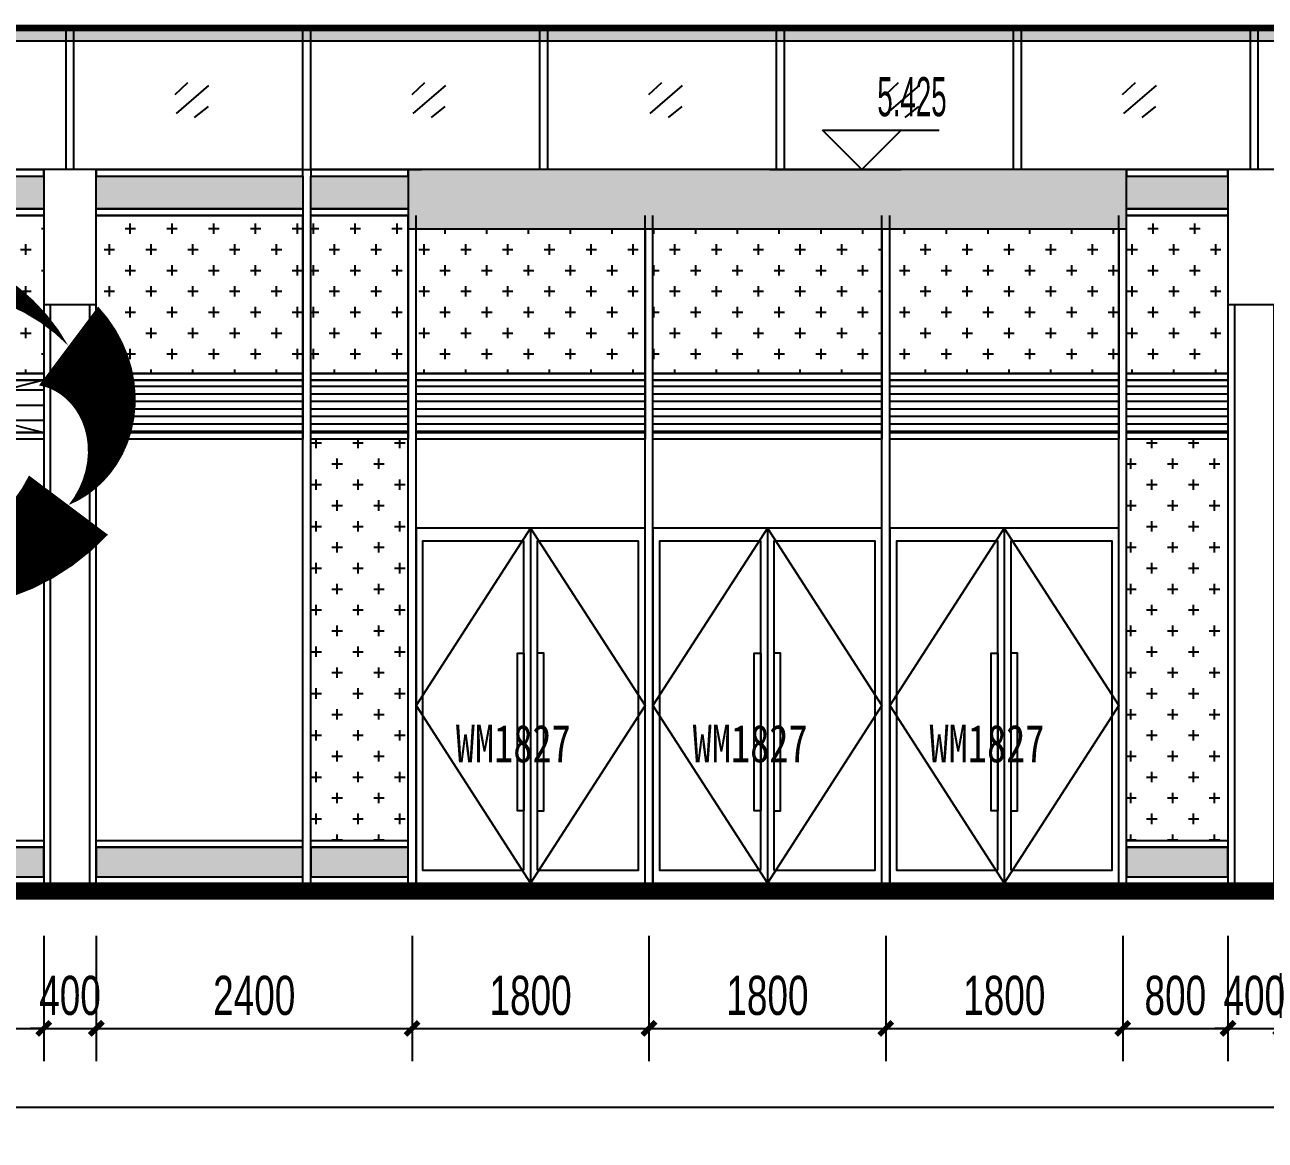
# Model space of a CAD drawing. Extents: x -483182 to 812890, y -390528 to -214858.
# Drawn here: x -273320 to -263893, y -323435 to -314957 of the extents above; entities that cross this region are included whole.
import ezdxf

# ---------------------------------------------------------------- set-up
doc = ezdxf.new("R2010")
doc.units = 0
doc.header["$LTSCALE"] = 1000
doc.header["$MEASUREMENT"] = 0
for name, color, linetype in [('01-标注_尺寸', 124, 'Continuous'), ('01-标注_标高', 200, 'Continuous'), ('02-TEXT_标注', 130, 'Continuous'), ('05-填充_156', 156, 'Continuous'), ('05-填充_168', 168, 'Continuous'), ('05-填充_18', 18, 'Continuous'), ('A-C_窗', 140, 'Continuous'), ('A-C_门', 150, 'Continuous'), ('A-E_栏杆', 232, 'Continuous'), ('D-铝板', 181, 'Continuous'), ('E-立面轮廓', 241, 'Continuous'), ('外墙百叶', 162, 'Continuous')]:
    doc.layers.add(name, color=color, linetype=linetype)
doc.layers.add('04-不打印_辅助线', color=165, linetype='Continuous', plot=False)
doc.layers.add('DIM_MODI', color=6, linetype='Continuous', plot=False)
doc.styles.add('_TCH_AXIS', font='STXIHEI_0.TTF', dxfattribs={"width": 0.75})
doc.styles.add('_TCH_DIM', font='ros.shx', dxfattribs={"width": 0.75, "bigfont": 'jd.shx'})
doc.styles.add('_TCH_DIM_T3', font='ros.shx', dxfattribs={"width": 0.705882, "bigfont": 'jd.shx'})
doc.dimstyles.new('_TCH_ARCH&&100', dxfattribs={"dimtxt": 297.5, "dimasz": 100, "dimexe": 250, "dimexo": 300, "dimgap": 100, "dimtad": 1, "dimdec": 0, "dimzin": 0, "dimdsep": 46, "dimtxsty": '_TCH_DIM_T3', "dimblk": 'ARCHTICK', "dimcen": 0.09, "dimclrt": 7, "dimazin": 2, "dimtfac": 1, "dimtdec": 0, "dimtix": 1, "dimtmove": 2, "dimatfit": 3, "dimfxl": 0, "dimtolj": 1, "dimtzin": 0, "dimarcsym": 0})
pattern_1 = [(0, (-31417, 313254.43), (158.75, 158.75), [79.375, -238.125]), (90, (-31377.32, 313214.74), (-158.75, 158.75), [79.375, -238.125])]
pattern_2 = [(0, (-31247, 313254.43), (158.75, 158.75), [79.375, -238.125]), (90, (-31207.32, 313214.74), (-158.75, 158.75), [79.375, -238.125])]
pattern_3 = [(0, (1256, 50), (0, 57.15), [])]

# ---------------------------------------------------------------- blocks, each defined once
blk = doc.blocks.new('wm1827')
for points in [[(-1735, 0), (5, 0), (5, 2700), (-1735, 2700)], [(-915, 100), (-915, 2600), (-1685, 2600), (-1685, 100)], [(-815, 100), (-45, 100), (-45, 2600), (-815, 2600)], [(-915, 550), (-965, 550), (-965, 1750), (-915, 1750)], [(-815, 550), (-765, 550), (-765, 1750), (-815, 1750)]]:
    blk.add_lwpolyline(points, close=True)
for points in [[(-865, 2700), (-1735, 1350), (-865, 0)], [(-865, 2700), (-865, 0)], [(-865, 2700), (5, 1350), (-865, 0)]]:
    blk.add_lwpolyline(points)
at = {"layer": '04-不打印_辅助线', "style": '_TCH_AXIS', "width": 0.75}
blk.add_text('WM1827', height=285.43, dxfattribs=at).set_placement((-1433.2, 919.6))
blk = doc.blocks.new('*U453')
for p, q in [((-200, 4400), (-200, 0)), ((-150, 4400), (-150, 0)), ((150, 0), (150, 4400)), ((200, 0), (200, 4400))]:
    blk.add_line(p, q)
blk.add_lwpolyline([(-200, 4400), (200, 4400), (200, 5425), (-200, 5425)], close=True)
blk = doc.blocks.new('*U139')
at = {"layer": '05-填充_168'}
h = blk.add_hatch(color=256, dxfattribs=at)
h.dxf.hatch_style = 1
h.paths.add_polyline_path([(0, 300), (8600, 300), (8600, 50), (0, 50)])
for points in [[(0, 350), (8600, 350)], [(0, 300), (8600, 300)], [(0, 50), (8600, 50)], [(0, 0), (8600, 0)]]:
    blk.add_lwpolyline(points)
for points in [[(0, 300), (8600, 300), (8600, 350), (0, 350)], [(0, 300), (8600, 300), (8600, 50), (0, 50)], [(8600, 0), (0, 0), (0, 50), (8600, 50)]]:
    blk.add_lwpolyline(points, close=True)
blk = doc.blocks.new('*U140')
at = {"layer": '05-填充_168'}
h = blk.add_hatch(color=256, dxfattribs=at)
h.dxf.hatch_style = 1
h.paths.add_polyline_path([(0, 50), (1570, 50), (1570, 275), (0, 275)])
for points in [[(0, 325), (1570, 325)], [(0, 275), (1570, 275)], [(0, 50), (1570, 50)], [(0, 0), (1570, 0)]]:
    blk.add_lwpolyline(points)
blk.add_lwpolyline([(0, 50), (1570, 50), (1570, 275), (0, 275)], close=True)
blk = doc.blocks.new('*U564')
at = {"layer": 'A-C_窗'}
blk.add_blockref('*U140', (-785, -162.5), dxfattribs=at)
blk = doc.blocks.new('*U565')
at = {"layer": 'A-C_窗', "color": 0, "linetype": 'ByBlock', "lineweight": -2, "transparency": 16777216}
for p in [(0, 0), (7030, 0)]:
    blk.add_blockref('*U564', p, dxfattribs=at)
blk = doc.blocks.new('*U377')
at = {"layer": '05-填充_168'}
h = blk.add_hatch(color=256, dxfattribs=at)
h.dxf.hatch_style = 1
h.paths.add_polyline_path([(0, 50), (770, 50), (770, 275), (0, 275)])
for points in [[(0, 325), (770, 325)], [(0, 275), (770, 275)], [(0, 50), (770, 50)], [(0, 0), (770, 0)]]:
    blk.add_lwpolyline(points)
blk.add_lwpolyline([(0, 50), (770, 50), (770, 275), (0, 275)], close=True)
blk = doc.blocks.new('*U469')
at = {"layer": '05-填充_156'}
h = blk.add_hatch(dxfattribs=at)
h.set_pattern_fill('CROSS', color=136, scale=100)
h.set_pattern_definition(pattern_1)
h.paths.add_polyline_path([(0, 1700), (1570, 1700), (1570, 500), (0, 500)])
h = blk.add_hatch(dxfattribs=at)
h.set_pattern_fill('LINE', color=256, scale=60)
h.set_pattern_definition([(0, (1086, 50), (0, 57.15), [])])
h.paths.add_polyline_path([(0, 450), (1570, 450), (1570, 50), (0, 50)])
for points in [[(0, 1700), (1570, 1700), (1570, 500), (0, 500)], [(1570, 450), (0, 450), (0, 500), (1570, 500)], [(1570, 0), (0, 0), (0, 50), (1570, 50)]]:
    blk.add_lwpolyline(points, close=True)
for points in [[(0, 500), (1570, 500)], [(0, 450), (1570, 450)]]:
    blk.add_lwpolyline(points)
at = {"layer": 'A-C_窗'}
blk.add_lwpolyline([(0, 450), (1570, 450), (1570, 50), (0, 50)], close=True, dxfattribs=at)
blk = doc.blocks.new('*U475')
at = {"layer": '05-填充_156'}
h = blk.add_hatch(dxfattribs=at)
h.set_pattern_fill('CROSS', color=136, scale=100)
h.set_pattern_definition([(0, (-32217, 313254.43), (158.75, 158.75), [79.375, -238.125]), (90, (-32177.32, 313214.74), (-158.75, 158.75), [79.375, -238.125])])
h.paths.add_polyline_path([(0, 1700), (770, 1700), (770, 500), (0, 500)])
h = blk.add_hatch(dxfattribs=at)
h.set_pattern_fill('LINE', color=256, scale=60)
h.set_pattern_definition([(0, (286, 50), (0, 57.15), [])])
h.paths.add_polyline_path([(0, 450), (770, 450), (770, 50), (0, 50)])
for points in [[(0, 1700), (770, 1700), (770, 500), (0, 500)], [(770, 450), (0, 450), (0, 500), (770, 500)], [(770, 0), (0, 0), (0, 50), (770, 50)]]:
    blk.add_lwpolyline(points, close=True)
for points in [[(0, 500), (770, 500)], [(0, 450), (770, 450)]]:
    blk.add_lwpolyline(points)
at = {"layer": 'A-C_窗'}
blk.add_lwpolyline([(0, 450), (770, 450), (770, 50), (0, 50)], close=True, dxfattribs=at)
blk = doc.blocks.new('*U143')
at = {"layer": '05-填充_168'}
h = blk.add_hatch(color=256, dxfattribs=at)
h.dxf.hatch_style = 1
h.paths.add_polyline_path([(0, 300), (1570, 300), (1570, 50), (0, 50)])
for points in [[(0, 350), (1570, 350)], [(0, 300), (1570, 300)], [(0, 50), (1570, 50)], [(0, 0), (1570, 0)]]:
    blk.add_lwpolyline(points)
for points in [[(0, 300), (1570, 300), (1570, 350), (0, 350)], [(0, 300), (1570, 300), (1570, 50), (0, 50)], [(1570, 0), (0, 0), (0, 50), (1570, 50)]]:
    blk.add_lwpolyline(points, close=True)
blk = doc.blocks.new('*U378')
at = {"layer": '05-填充_168'}
h = blk.add_hatch(color=256, dxfattribs=at)
h.dxf.hatch_style = 1
h.paths.add_polyline_path([(0, 300), (770, 300), (770, 50), (0, 50)])
for points in [[(0, 350), (770, 350)], [(0, 300), (770, 300)], [(0, 50), (770, 50)], [(0, 0), (770, 0)]]:
    blk.add_lwpolyline(points)
for points in [[(0, 300), (770, 300), (770, 350), (0, 350)], [(0, 300), (770, 300), (770, 50), (0, 50)], [(770, 0), (0, 0), (0, 50), (770, 50)]]:
    blk.add_lwpolyline(points, close=True)
blk = doc.blocks.new('A$C58EF75E217')
at = {"layer": '05-填充_18'}
h = blk.add_hatch(color=256, dxfattribs=at)
h.dxf.hatch_style = 1
h.paths.add_polyline_path([(0, -100), (5460, -100), (5460, 350), (0, 350)])
blk.add_lwpolyline([(0, -100), (5460, -100), (5460, 350), (0, 350)], close=True)
blk = doc.blocks.new('*U592')
at = {"layer": 'A-E_栏杆'}
for p, q in [((-30, -537.5), (-30, 537.5)), ((30, -537.5), (30, 537.5))]:
    blk.add_line(p, q, dxfattribs=at)
blk = doc.blocks.new('*U593')
at = {"layer": 'A-E_栏杆', "color": 0, "linetype": 'ByBlock', "lineweight": -2, "transparency": 16777216}
for p in [(32400, 0), (34200, 0), (36000, 0), (37800, 0), (39600, 0), (41400, 0)]:
    blk.add_blockref('*U592', p, dxfattribs=at)
blk = doc.blocks.new('jtrsytrs')
at = {"layer": 'A-E_栏杆'}
for points in [[(860.9, -415.5), (763.5, -506.8)], [(1020.2, -435.4), (772.9, -648.3)], [(1016.1, -595.8), (911.4, -678.6)]]:
    blk.add_lwpolyline(points, dxfattribs=at)
blk = doc.blocks.new('*U594')
at = {"layer": 'A-C_窗'}
blk.add_blockref('jtrsytrs', (-907.2, 532.6), dxfattribs=at)
blk = doc.blocks.new('*U595')
at = {"layer": 'A-E_栏杆', "color": 0, "linetype": 'ByBlock', "lineweight": -2, "transparency": 16777216}
for p in [(34200, 0), (36000, 0), (37800, 0), (39600, 0), (41400, 0)]:
    blk.add_blockref('*U594', p, dxfattribs=at)
blk = doc.blocks.new('*U380')
at = {"layer": '05-填充_168'}
h = blk.add_hatch(color=256, dxfattribs=at)
h.dxf.hatch_style = 1
h.paths.add_polyline_path([(0, 50), (740, 50), (740, 275), (0, 275)])
for points in [[(0, 325), (740, 325)], [(0, 275), (740, 275)], [(0, 50), (740, 50)], [(0, 0), (740, 0)]]:
    blk.add_lwpolyline(points)
blk.add_lwpolyline([(0, 50), (740, 50), (740, 275), (0, 275)], close=True)
blk = doc.blocks.new('*U476')
at = {"layer": '05-填充_156'}
h = blk.add_hatch(dxfattribs=at)
h.set_pattern_fill('CROSS', color=136, scale=100)
h.set_pattern_definition([(0, (-32247, 313254.43), (158.75, 158.75), [79.375, -238.125]), (90, (-32207.32, 313214.74), (-158.75, 158.75), [79.375, -238.125])])
h.paths.add_polyline_path([(0, 1700), (740, 1700), (740, 500), (0, 500)])
h = blk.add_hatch(dxfattribs=at)
h.set_pattern_fill('LINE', color=256, scale=60)
h.set_pattern_definition([(0, (256, 50), (0, 57.15), [])])
h.paths.add_polyline_path([(0, 450), (740, 450), (740, 50), (0, 50)])
for points in [[(0, 1700), (740, 1700), (740, 500), (0, 500)], [(740, 450), (0, 450), (0, 500), (740, 500)], [(740, 0), (0, 0), (0, 50), (740, 50)]]:
    blk.add_lwpolyline(points, close=True)
for points in [[(0, 500), (740, 500)], [(0, 450), (740, 450)]]:
    blk.add_lwpolyline(points)
at = {"layer": 'A-C_窗'}
blk.add_lwpolyline([(0, 450), (740, 450), (740, 50), (0, 50)], close=True, dxfattribs=at)
blk = doc.blocks.new('*U379')
at = {"layer": '05-填充_168'}
h = blk.add_hatch(color=256, dxfattribs=at)
h.dxf.hatch_style = 1
h.paths.add_polyline_path([(0, 300), (740, 300), (740, 50), (0, 50)])
for points in [[(0, 350), (740, 350)], [(0, 300), (740, 300)], [(0, 50), (740, 50)], [(0, 0), (740, 0)]]:
    blk.add_lwpolyline(points)
for points in [[(0, 300), (740, 300), (740, 350), (0, 350)], [(0, 300), (740, 300), (740, 50), (0, 50)], [(740, 0), (0, 0), (0, 50), (740, 50)]]:
    blk.add_lwpolyline(points, close=True)
blk = doc.blocks.new('haetre6')
at = {"layer": '05-填充_156'}
h = blk.add_hatch(dxfattribs=at)
h.set_pattern_fill('CROSS', color=136, scale=100)
h.set_pattern_definition(pattern_2)
h.paths.add_polyline_path([(0, 1600), (1740, 1600), (1740, 500), (0, 500)])
h = blk.add_hatch(dxfattribs=at)
h.set_pattern_fill('LINE', color=256, scale=60)
h.set_pattern_definition(pattern_3)
h.paths.add_polyline_path([(0, 450), (1740, 450), (1740, 50), (0, 50)])
for points in [[(0, 1600), (1740, 1600), (1740, 500), (0, 500)], [(1740, 450), (0, 450), (0, 500), (1740, 500)], [(1740, 0), (0, 0), (0, 50), (1740, 50)]]:
    blk.add_lwpolyline(points, close=True)
for points in [[(0, 500), (1740, 500)], [(0, 450), (1740, 450)]]:
    blk.add_lwpolyline(points)
at = {"layer": 'A-C_窗'}
blk.add_lwpolyline([(0, 450), (1740, 450), (1740, 50), (0, 50)], close=True, dxfattribs=at)
blk = doc.blocks.new('haetre5')
at = {"layer": '05-填充_156'}
h = blk.add_hatch(dxfattribs=at)
h.set_pattern_fill('CROSS', color=136, scale=100)
h.set_pattern_definition(pattern_2)
h.paths.add_polyline_path([(0, 1600), (1740, 1600), (1740, 500), (0, 500)])
h = blk.add_hatch(dxfattribs=at)
h.set_pattern_fill('LINE', color=256, scale=60)
h.set_pattern_definition(pattern_3)
h.paths.add_polyline_path([(0, 450), (1740, 450), (1740, 50), (0, 50)])
for points in [[(0, 1600), (1740, 1600), (1740, 500), (0, 500)], [(1740, 450), (0, 450), (0, 500), (1740, 500)], [(1740, 0), (0, 0), (0, 50), (1740, 50)]]:
    blk.add_lwpolyline(points, close=True)
for points in [[(0, 500), (1740, 500)], [(0, 450), (1740, 450)]]:
    blk.add_lwpolyline(points)
at = {"layer": 'A-C_窗'}
blk.add_lwpolyline([(0, 450), (1740, 450), (1740, 50), (0, 50)], close=True, dxfattribs=at)
blk = doc.blocks.new('haetre4')
at = {"layer": '05-填充_156'}
h = blk.add_hatch(dxfattribs=at)
h.set_pattern_fill('CROSS', color=136, scale=100)
h.set_pattern_definition(pattern_2)
h.paths.add_polyline_path([(0, 1600), (1740, 1600), (1740, 500), (0, 500)])
h = blk.add_hatch(dxfattribs=at)
h.set_pattern_fill('LINE', color=256, scale=60)
h.set_pattern_definition(pattern_3)
h.paths.add_polyline_path([(0, 450), (1740, 450), (1740, 50), (0, 50)])
for points in [[(0, 1600), (1740, 1600), (1740, 500), (0, 500)], [(1740, 450), (0, 450), (0, 500), (1740, 500)], [(1740, 0), (0, 0), (0, 50), (1740, 50)]]:
    blk.add_lwpolyline(points, close=True)
for points in [[(0, 500), (1740, 500)], [(0, 450), (1740, 450)]]:
    blk.add_lwpolyline(points)
at = {"layer": 'A-C_窗'}
blk.add_lwpolyline([(0, 450), (1740, 450), (1740, 50), (0, 50)], close=True, dxfattribs=at)
blk = doc.blocks.new('d8d8ds7')
at = {"layer": '05-填充_156'}
h = blk.add_hatch(dxfattribs=at)
h.set_pattern_fill('CROSS', color=136, scale=100)
h.set_pattern_definition(pattern_1)
h.paths.add_polyline_path([(0, 1700), (1570, 1700), (1570, 500), (0, 500)])
at = {"layer": '外墙百叶'}
h = blk.add_hatch(dxfattribs=at)
h.set_pattern_fill('LINE', color=256, scale=120)
h.set_pattern_definition([(0, (-54126, 5050), (0, 114.3), [])])
h.paths.add_polyline_path([(0, 450), (1570, 450), (1570, 50), (0, 50)])
for points in [[(0, 1700), (1570, 1700), (1570, 500), (0, 500)], [(1570, 450), (0, 450), (0, 500), (1570, 500)], [(1570, 0), (0, 0), (0, 50), (1570, 50)]]:
    blk.add_lwpolyline(points, close=True)
for points in [[(0, 500), (1570, 500)], [(0, 450), (1570, 450)]]:
    blk.add_lwpolyline(points)
at = {"layer": 'A-C_窗'}
blk.add_lwpolyline([(0, 450), (1570, 450), (1570, 50), (0, 50)], close=True, dxfattribs=at)
at = {"layer": '外墙百叶'}
for p, q in [((1570, 450), (0, 50)), ((0, 450), (1570, 50))]:
    blk.add_line(p, q, dxfattribs=at)
blk = doc.blocks.new('_ArchTick')
at = {"color": 0, "linetype": 'ByBlock', "const_width": 0.4}
blk.add_lwpolyline([(-0.5, -0.5), (0.5, 0.5)], dxfattribs=at)
blk = doc.blocks.new('*D1387')
at = {"layer": '01-标注_尺寸', "color": 0, "lineweight": -2, "transparency": 16777216}
for p, q in [((-274776.3, -321880.9), (-274776.3, -322835.2)), ((-273176.3, -321880.9), (-273176.3, -322835.2)), ((-274776.3, -322585.2), (-273176.3, -322585.2))]:
    blk.add_line(p, q, dxfattribs=at)
at = {"layer": 'Defpoints', "color": 0, "transparency": 16777216}
for p in [(-274776.3, -321580.9), (-273176.3, -321580.9), (-273176.3, -322585.2)]:
    blk.add_point(p, dxfattribs=at)
at = {"layer": '01-标注_尺寸', "color": 0, "lineweight": -2, "transparency": 16777216, "xscale": 100, "yscale": 100, "zscale": 100, "rotation": 180}
blk.add_blockref('_ArchTick', (-274776.3, -322585.2), dxfattribs=at)
at = {"layer": '01-标注_尺寸', "color": 0, "lineweight": -2, "transparency": 16777216, "xscale": 100, "yscale": 100, "zscale": 100}
blk.add_blockref('_ArchTick', (-273176.3, -322585.2), dxfattribs=at)
at = {"layer": '01-标注_尺寸', "color": 7, "transparency": 16777216, "insert": (-273976.3, -322336.5), "char_height": 297.5, "attachment_point": 5, "style": '_TCH_DIM_T3'}
blk.add_mtext('\\A1;1600', dxfattribs=at)
blk = doc.blocks.new('*D1388')
at = {"layer": '01-标注_尺寸', "color": 0, "lineweight": -2, "transparency": 16777216}
for p, q in [((-273176.3, -321880.9), (-273176.3, -322835.2)), ((-272776.3, -321880.9), (-272776.3, -322835.2)), ((-273176.3, -322585.2), (-273276.3, -322585.2)), ((-273176.3, -322585.2), (-272776.3, -322585.2)), ((-272776.3, -322585.2), (-272676.3, -322585.2))]:
    blk.add_line(p, q, dxfattribs=at)
at = {"layer": 'Defpoints', "color": 0, "transparency": 16777216}
for p in [(-273176.3, -321580.9), (-272776.3, -321580.9), (-272776.3, -322585.2)]:
    blk.add_point(p, dxfattribs=at)
at = {"layer": '01-标注_尺寸', "color": 0, "lineweight": -2, "transparency": 16777216, "xscale": 100, "yscale": 100, "zscale": 100}
blk.add_blockref('_ArchTick', (-273176.3, -322585.2), dxfattribs=at)
at = {"layer": '01-标注_尺寸', "color": 0, "lineweight": -2, "transparency": 16777216, "xscale": 100, "yscale": 100, "zscale": 100, "rotation": 180}
blk.add_blockref('_ArchTick', (-272776.3, -322585.2), dxfattribs=at)
at = {"layer": '01-标注_尺寸', "color": 7, "transparency": 16777216, "insert": (-272976.3, -322336.5), "char_height": 297.5, "attachment_point": 5, "style": '_TCH_DIM_T3'}
blk.add_mtext('\\A1;400', dxfattribs=at)
blk = doc.blocks.new('*D1389')
at = {"layer": '01-标注_尺寸', "color": 0, "lineweight": -2, "transparency": 16777216}
for p, q in [((-272776.3, -321880.9), (-272776.3, -322835.2)), ((-270376.3, -321880.9), (-270376.3, -322835.2)), ((-272776.3, -322585.2), (-270376.3, -322585.2))]:
    blk.add_line(p, q, dxfattribs=at)
at = {"layer": 'Defpoints', "color": 0, "transparency": 16777216}
for p in [(-272776.3, -321580.9), (-270376.3, -321580.9), (-270376.3, -322585.2)]:
    blk.add_point(p, dxfattribs=at)
at = {"layer": '01-标注_尺寸', "color": 0, "lineweight": -2, "transparency": 16777216, "xscale": 100, "yscale": 100, "zscale": 100, "rotation": 180}
blk.add_blockref('_ArchTick', (-272776.3, -322585.2), dxfattribs=at)
at = {"layer": '01-标注_尺寸', "color": 0, "lineweight": -2, "transparency": 16777216, "xscale": 100, "yscale": 100, "zscale": 100}
blk.add_blockref('_ArchTick', (-270376.3, -322585.2), dxfattribs=at)
at = {"layer": '01-标注_尺寸', "color": 7, "transparency": 16777216, "insert": (-271576.3, -322336.5), "char_height": 297.5, "attachment_point": 5, "style": '_TCH_DIM_T3'}
blk.add_mtext('\\A1;2400', dxfattribs=at)
blk = doc.blocks.new('*D1390')
at = {"layer": '01-标注_尺寸', "color": 0, "lineweight": -2, "transparency": 16777216}
for p, q in [((-270376.3, -321880.9), (-270376.3, -322835.2)), ((-268576.3, -321880.9), (-268576.3, -322835.2)), ((-270376.3, -322585.2), (-268576.3, -322585.2))]:
    blk.add_line(p, q, dxfattribs=at)
at = {"layer": 'Defpoints', "color": 0, "transparency": 16777216}
for p in [(-270376.3, -321580.9), (-268576.3, -321580.9), (-268576.3, -322585.2)]:
    blk.add_point(p, dxfattribs=at)
at = {"layer": '01-标注_尺寸', "color": 0, "lineweight": -2, "transparency": 16777216, "xscale": 100, "yscale": 100, "zscale": 100, "rotation": 180}
blk.add_blockref('_ArchTick', (-270376.3, -322585.2), dxfattribs=at)
at = {"layer": '01-标注_尺寸', "color": 0, "lineweight": -2, "transparency": 16777216, "xscale": 100, "yscale": 100, "zscale": 100}
blk.add_blockref('_ArchTick', (-268576.3, -322585.2), dxfattribs=at)
at = {"layer": '01-标注_尺寸', "color": 7, "transparency": 16777216, "insert": (-269476.3, -322336.5), "char_height": 297.5, "attachment_point": 5, "style": '_TCH_DIM_T3'}
blk.add_mtext('\\A1;1800', dxfattribs=at)
blk = doc.blocks.new('*D1391')
at = {"layer": '01-标注_尺寸', "color": 0, "lineweight": -2, "transparency": 16777216}
for p, q in [((-268576.3, -321880.9), (-268576.3, -322835.2)), ((-266776.3, -321880.9), (-266776.3, -322835.2)), ((-268576.3, -322585.2), (-266776.3, -322585.2))]:
    blk.add_line(p, q, dxfattribs=at)
at = {"layer": 'Defpoints', "color": 0, "transparency": 16777216}
for p in [(-268576.3, -321580.9), (-266776.3, -321580.9), (-266776.3, -322585.2)]:
    blk.add_point(p, dxfattribs=at)
at = {"layer": '01-标注_尺寸', "color": 0, "lineweight": -2, "transparency": 16777216, "xscale": 100, "yscale": 100, "zscale": 100, "rotation": 180}
blk.add_blockref('_ArchTick', (-268576.3, -322585.2), dxfattribs=at)
at = {"layer": '01-标注_尺寸', "color": 0, "lineweight": -2, "transparency": 16777216, "xscale": 100, "yscale": 100, "zscale": 100}
blk.add_blockref('_ArchTick', (-266776.3, -322585.2), dxfattribs=at)
at = {"layer": '01-标注_尺寸', "color": 7, "transparency": 16777216, "insert": (-267676.3, -322336.5), "char_height": 297.5, "attachment_point": 5, "style": '_TCH_DIM_T3'}
blk.add_mtext('\\A1;1800', dxfattribs=at)
blk = doc.blocks.new('*D1392')
at = {"layer": '01-标注_尺寸', "color": 0, "lineweight": -2, "transparency": 16777216}
for p, q in [((-266776.3, -321880.9), (-266776.3, -322835.2)), ((-264976.3, -321880.9), (-264976.3, -322835.2)), ((-266776.3, -322585.2), (-264976.3, -322585.2))]:
    blk.add_line(p, q, dxfattribs=at)
at = {"layer": 'Defpoints', "color": 0, "transparency": 16777216}
for p in [(-266776.3, -321580.9), (-264976.3, -321580.9), (-264976.3, -322585.2)]:
    blk.add_point(p, dxfattribs=at)
at = {"layer": '01-标注_尺寸', "color": 0, "lineweight": -2, "transparency": 16777216, "xscale": 100, "yscale": 100, "zscale": 100, "rotation": 180}
blk.add_blockref('_ArchTick', (-266776.3, -322585.2), dxfattribs=at)
at = {"layer": '01-标注_尺寸', "color": 0, "lineweight": -2, "transparency": 16777216, "xscale": 100, "yscale": 100, "zscale": 100}
blk.add_blockref('_ArchTick', (-264976.3, -322585.2), dxfattribs=at)
at = {"layer": '01-标注_尺寸', "color": 7, "transparency": 16777216, "insert": (-265876.3, -322336.5), "char_height": 297.5, "attachment_point": 5, "style": '_TCH_DIM_T3'}
blk.add_mtext('\\A1;1800', dxfattribs=at)
blk = doc.blocks.new('*D1393')
at = {"layer": '01-标注_尺寸', "color": 0, "lineweight": -2, "transparency": 16777216}
for p, q in [((-264976.3, -321880.9), (-264976.3, -322835.2)), ((-264176.3, -321880.9), (-264176.3, -322835.2)), ((-264976.3, -322585.2), (-264176.3, -322585.2))]:
    blk.add_line(p, q, dxfattribs=at)
at = {"layer": 'Defpoints', "color": 0, "transparency": 16777216}
for p in [(-264976.3, -321580.9), (-264176.3, -321580.9), (-264176.3, -322585.2)]:
    blk.add_point(p, dxfattribs=at)
at = {"layer": '01-标注_尺寸', "color": 0, "lineweight": -2, "transparency": 16777216, "xscale": 100, "yscale": 100, "zscale": 100, "rotation": 180}
blk.add_blockref('_ArchTick', (-264976.3, -322585.2), dxfattribs=at)
at = {"layer": '01-标注_尺寸', "color": 0, "lineweight": -2, "transparency": 16777216, "xscale": 100, "yscale": 100, "zscale": 100}
blk.add_blockref('_ArchTick', (-264176.3, -322585.2), dxfattribs=at)
at = {"layer": '01-标注_尺寸', "color": 7, "transparency": 16777216, "insert": (-264576.3, -322336.5), "char_height": 297.5, "attachment_point": 5, "style": '_TCH_DIM_T3'}
blk.add_mtext('\\A1;800', dxfattribs=at)
blk = doc.blocks.new('*D1394')
at = {"layer": '01-标注_尺寸', "color": 0, "lineweight": -2, "transparency": 16777216}
for p, q in [((-264176.3, -321880.9), (-264176.3, -322835.2)), ((-263776.3, -321880.9), (-263776.3, -322835.2)), ((-264176.3, -322585.2), (-264276.3, -322585.2)), ((-264176.3, -322585.2), (-263776.3, -322585.2)), ((-263776.3, -322585.2), (-263676.3, -322585.2))]:
    blk.add_line(p, q, dxfattribs=at)
at = {"layer": 'Defpoints', "color": 0, "transparency": 16777216}
for p in [(-264176.3, -321580.9), (-263776.3, -321580.9), (-263776.3, -322585.2)]:
    blk.add_point(p, dxfattribs=at)
at = {"layer": '01-标注_尺寸', "color": 0, "lineweight": -2, "transparency": 16777216, "xscale": 100, "yscale": 100, "zscale": 100}
blk.add_blockref('_ArchTick', (-264176.3, -322585.2), dxfattribs=at)
at = {"layer": '01-标注_尺寸', "color": 0, "lineweight": -2, "transparency": 16777216, "xscale": 100, "yscale": 100, "zscale": 100, "rotation": 180}
blk.add_blockref('_ArchTick', (-263776.3, -322585.2), dxfattribs=at)
at = {"layer": '01-标注_尺寸', "color": 7, "transparency": 16777216, "insert": (-263976.3, -322336.5), "char_height": 297.5, "attachment_point": 5, "style": '_TCH_DIM_T3'}
blk.add_mtext('\\A1;400', dxfattribs=at)
blk = doc.blocks.new('*D1412')
at = {"layer": '01-标注_尺寸', "color": 0, "lineweight": -2, "transparency": 16777216}
for p, q in [((-306916.9, -322480.9), (-306916.9, -323435.2)), ((-241458, -322480.9), (-241458, -323435.2)), ((-306916.9, -323185.2), (-241458, -323185.2))]:
    blk.add_line(p, q, dxfattribs=at)
at = {"layer": 'Defpoints', "color": 0, "transparency": 16777216}
for p in [(-306916.9, -322180.9), (-241458, -322180.9), (-241458, -323185.2)]:
    blk.add_point(p, dxfattribs=at)
at = {"layer": '01-标注_尺寸', "color": 0, "lineweight": -2, "transparency": 16777216, "xscale": 100, "yscale": 100, "zscale": 100, "rotation": 180}
blk.add_blockref('_ArchTick', (-306916.9, -323185.2), dxfattribs=at)
at = {"layer": '01-标注_尺寸', "color": 0, "lineweight": -2, "transparency": 16777216, "xscale": 100, "yscale": 100, "zscale": 100}
blk.add_blockref('_ArchTick', (-241458, -323185.2), dxfattribs=at)
at = {"layer": '01-标注_尺寸', "color": 7, "transparency": 16777216, "insert": (-274187.5, -322936.5), "char_height": 297.5, "attachment_point": 5, "style": '_TCH_DIM_T3'}
blk.add_mtext('\\A1;65459', dxfattribs=at)

msp = doc.modelspace()

# ---------------------------------------------------------------- hatches: boundary and pattern name
at = {"layer": '05-填充_156'}
h = msp.add_hatch(dxfattribs=at)
h.set_pattern_fill('CROSS', color=136, scale=100)
h.set_pattern_definition([(0, (0, 0), (158.75, 158.75), [79.375, -238.125]), (90, (39.69, -39.69), (-158.75, 158.75), [79.375, -238.125])])
h.paths.add_polyline_path([(-264176.3, -318107.4), (-264946.3, -318107.4), (-264946.3, -321157.4), (-264176.3, -321157.4)])
h.paths.add_polyline_path([(-270406.3, -318107.4), (-271146.3, -318107.4), (-271146.3, -321157.4), (-270406.3, -321157.4)])
at = {"layer": '05-填充_18'}
h = msp.add_hatch(color=256, dxfattribs=at)
h.dxf.hatch_style = 1
h.paths.add_polyline_path([(-306916.9, -314982.4), (-241458, -314982.4), (-241458, -315082.4), (-306916.9, -315082.4)])

# ---------------------------------------------------------------- linework, layer by layer
at = {"layer": '01-标注_标高'}
for p, q in [((-266958.8, -316057.4), (-267258.8, -315757.4)), ((-267258.8, -315757.4), (-266370.2, -315757.4)), ((-266958.8, -316057.4), (-266658.8, -315757.4)), ((-267658.8, -316057.4), (-266658.8, -316057.4))]:
    msp.add_line(p, q, dxfattribs=at)
at = {"layer": '05-填充_18', "const_width": 100}
msp.add_lwpolyline([(-306916.9, -321532.4), (-245338.3, -321532.4)], dxfattribs=at)
at = {"layer": 'A-C_窗'}
for p, q in [((-272776.3, -316057.4), (-270306.3, -316057.4)), ((-271206.3, -321482.4), (-271206.3, -316407.4)), ((-271146.3, -321482.4), (-271146.3, -316407.4)), ((-270406.3, -321482.4), (-270406.3, -316407.4)), ((-270346.3, -321482.4), (-270346.3, -316407.4)), ((-268606.3, -321482.4), (-268606.3, -316407.4)), ((-268546.3, -321482.4), (-268546.3, -316407.4)), ((-266806.3, -321482.4), (-266806.3, -316407.4)), ((-266746.3, -321482.4), (-266746.3, -316407.4)), ((-265006.3, -321482.4), (-265006.3, -316407.4)), ((-264946.3, -321482.4), (-264946.3, -316407.4)), ((-306916.9, -321482.4), (-245338.3, -321482.4))]:
    msp.add_line(p, q, dxfattribs=at)
at = {"layer": 'A-E_栏杆'}
msp.add_lwpolyline([(-306916.9, -314982.4), (-241458, -314982.4), (-241458, -315082.4), (-306916.9, -315082.4)], close=True, dxfattribs=at)
at = {"layer": 'DIM_MODI'}
msp.add_lwpolyline([(-275335.1, -318608.1, 0, 750, 0.5), (-272987.7, -318608.1, 0, 750, 0.5), (-272987.7, -317398.5, 0, 750, 0.5), (-275335.1, -317398.5, 0, 750, 0.5)], format="xyseb", close=True, dxfattribs=at)
at = {"layer": 'E-立面轮廓', "const_width": 50}
msp.add_lwpolyline([(-306916.9, -314982.4), (-241458, -314982.4), (-241458, -318107.4), (-245338.3, -318107.4), (-245338.3, -321582.4), (-306916.9, -321582.4)], close=True, dxfattribs=at)
msp.add_lwpolyline([(-241458, -321582.4), (-307516.9, -321582.4)], dxfattribs=at)

# ---------------------------------------------------------------- block references
at = {"layer": 'A-C_窗'}
for name, p in [('*U139', (-281776.3, -316407.4)), ('*U143', (-272776.3, -316407.4)), ('*U379', (-271146.3, -316407.4)), ('*U378', (-264946.3, -316407.4)), ('d8d8ds7', (-274746.3, -318107.4)), ('*U469', (-272776.3, -318107.4)), ('*U476', (-271146.3, -318107.4)), ('*U475', (-264946.3, -318107.4)), ('haetre6', (-270346.3, -318107.4)), ('haetre5', (-268546.3, -318107.4)), ('haetre4', (-266746.3, -318107.4)), ('*U565', (-280991.3, -321319.9)), ('*U140', (-272776.3, -321482.4)), ('*U380', (-271146.3, -321482.4)), ('*U377', (-264946.3, -321482.4))]:
    msp.add_blockref(name, p, dxfattribs=at)
at = {"layer": 'A-C_门'}
for p in [(-268611.3, -321482.4), (-266811.3, -321482.4), (-265011.3, -321482.4)]:
    msp.add_blockref('wm1827', p, dxfattribs=at)
at = {"layer": 'A-E_栏杆'}
for name, p in [('*U593', (-305376.3, -315519.9)), ('*U595', (-306236, -315515))]:
    msp.add_blockref(name, p, dxfattribs=at)
at = {"layer": 'D-铝板'}
for name, p in [('*U453', (-272976.3, -321482.4)), ('A$C58EF75E217', (-270406.3, -316407.4)), ('*U453', (-263976.3, -321482.4))]:
    msp.add_blockref(name, p, dxfattribs=at)

# ---------------------------------------------------------------- texts
at = {"layer": '02-TEXT_标注', "style": '_TCH_DIM', "width": 0.529412}
msp.add_text('5.425', height=297.5, dxfattribs=at).set_placement((-266841.2, -315652.4))

# ---------------------------------------------------------------- dimensions: what is measured, and where the dimension line sits
at = {"layer": '01-标注_尺寸'}
for p1, p2, picture, middle in [((-274776.3, -321580.9), (-273176.3, -321580.9), '*D1387', (-273976.3, -322336.5)), ((-273176.3, -321580.9), (-272776.3, -321580.9), '*D1388', (-272976.3, -322336.5)), ((-272776.3, -321580.9), (-270376.3, -321580.9), '*D1389', (-271576.3, -322336.5)), ((-270376.3, -321580.9), (-268576.3, -321580.9), '*D1390', (-269476.3, -322336.5)), ((-268576.3, -321580.9), (-266776.3, -321580.9), '*D1391', (-267676.3, -322336.5)), ((-266776.3, -321580.9), (-264976.3, -321580.9), '*D1392', (-265876.3, -322336.5)), ((-264976.3, -321580.9), (-264176.3, -321580.9), '*D1393', (-264576.3, -322336.5)), ((-264176.3, -321580.9), (-263776.3, -321580.9), '*D1394', (-263976.3, -322336.5)), ((-306916.9, -322180.9), (-241458, -322180.9), '*D1412', (-274187.5, -322936.5))]:
    dim = msp.add_aligned_dim(p1=p1, p2=p2, distance=-1004.3, dimstyle='_TCH_ARCH&&100', dxfattribs=at)
    dim.commit()
    dim.dimension.update_dxf_attribs({"geometry": picture, "text_midpoint": middle})

doc.saveas('drawing.dxf')
